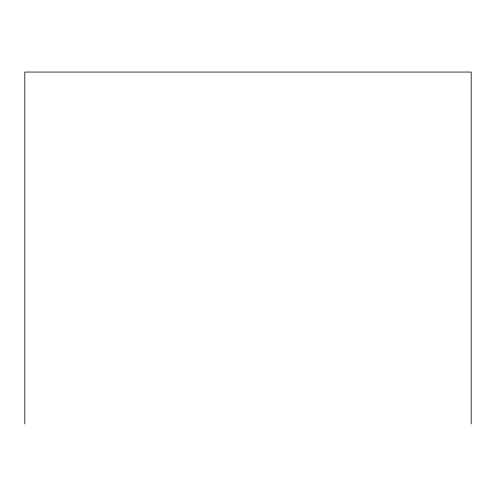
<?xml version="1.0" encoding="UTF-8"?>
<svg xmlns="http://www.w3.org/2000/svg" width="496" height="496" viewBox="0 0 496 496"><rect width="100%" height="100%" fill="white"/><g stroke="black" fill="none" stroke-linecap="round" stroke-linejoin="round"><path stroke-width="0.74" d="M471.2 423.944L471.2 72.056L24.8 72.056L24.8 423.944"/></g></svg>
